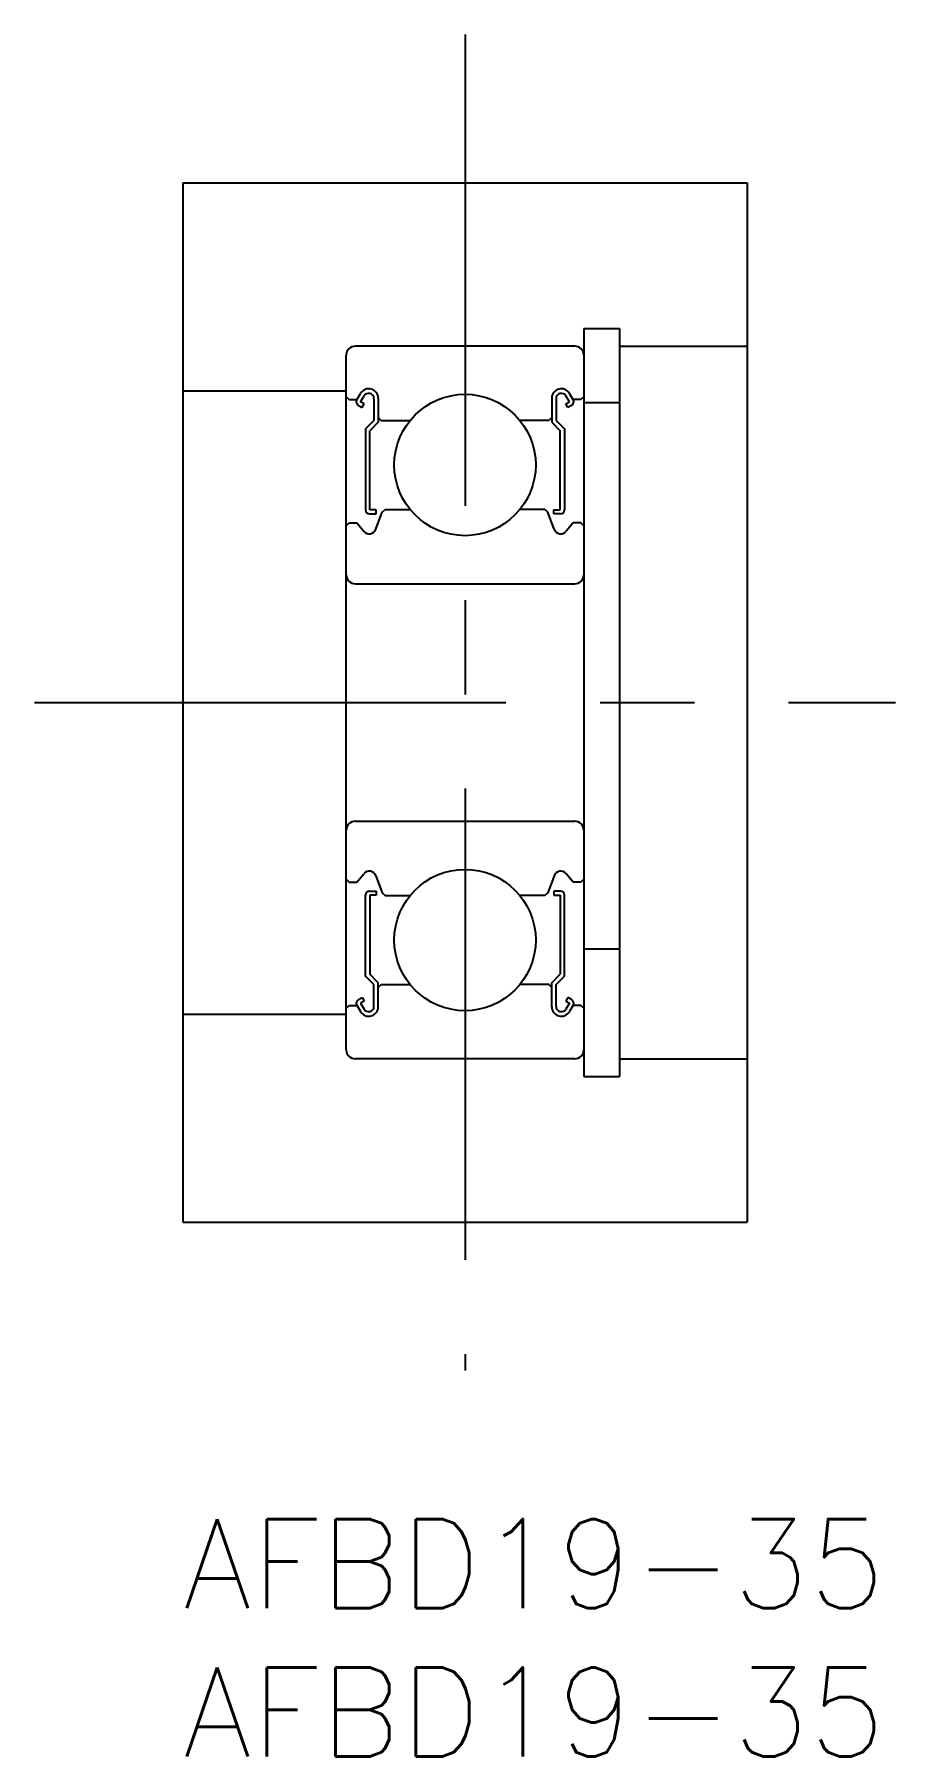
# Model space of a CAD drawing. Extents: x -5 to 24, y -8 to 50.
import ezdxf

# ---------------------------------------------------------------- set-up
doc = ezdxf.new("R2010")
doc.units = 0
doc.header["$LTSCALE"] = 0.5
doc.linetypes.add('CENTER', pattern=[50.8, 31.75, -6.35, 6.35, -6.35])
for name, color, linetype in [('MSM_CENTER', 1, 'CENTER'), ('MSM_CONTINUOUS', 7, 'CONTINUOUS'), ('MSM_PART_NUMBER', 7, 'CONTINUOUS')]:
    doc.layers.add(name, color=color, linetype=linetype)
doc.styles.get("Standard").update_dxf_attribs({"font": 'txt.shx', "height": 3, "bigfont": 'bigfont.shx'})

msp = doc.modelspace()

# ---------------------------------------------------------------- linework, layer by layer
at = {"layer": 'MSM_CENTER', "linetype": 'CENTER'}
for p, q in [((9.5, 50), (9.5, 5)), ((-5, 27.5), (24, 27.5))]:
    msp.add_line(p, q, dxfattribs=at)
at = {"layer": 'MSM_CONTINUOUS', "linetype": 'CONTINUOUS'}
for p, q in [((0, 45), (19, 45)), ((0, 45), (0, 10)), ((19, 45), (19, 10)), ((13.5, 40.1), (14.7, 40.1)), ((13.5, 40.1), (13.5, 14.9)), ((14.7, 40.1), (14.7, 14.9)), ((13.2, 39.5), (5.8, 39.5)), ((14.7, 39.5), (19, 39.5)), ((5.5, 15.8), (5.5, 39.2)), ((0, 38), (5.5, 38)), ((5.5, 37.8), (5.6, 37.7)), ((5.6, 37.7), (5.86, 37.7)), ((5.859, 37.698), (5.984, 37.91)), ((5.984, 37.628), (6.1, 37.824)), ((6.435, 37.732), (6.435, 37)), ((6.579, 37.747), (6.579, 36.94)), ((12.421, 37.747), (12.421, 36.94)), ((12.565, 37.732), (12.565, 37)), ((13.016, 37.628), (12.9, 37.824)), ((13.141, 37.698), (13.016, 37.91)), ((13.4, 37.7), (13.14, 37.7)), ((13.5, 37.8), (13.4, 37.7)), ((5.909, 37.505), (6.037, 37.431)), ((6.109, 37.556), (5.984, 37.628)), ((6.037, 37.431), (6.109, 37.556)), ((12.891, 37.556), (13.016, 37.628)), ((12.963, 37.431), (12.891, 37.556)), ((13.091, 37.505), (12.963, 37.431)), ((13.5, 37.6), (14.7, 37.6)), ((6.435, 37), (6.148, 36.712)), ((6.148, 36.712), (6.148, 33.99)), ((6.579, 36.94), (6.291, 36.653)), ((6.291, 33.994), (6.291, 36.653)), ((6.579, 37.1), (6.679, 37)), ((6.679, 37), (7.651, 37)), ((12.321, 37), (11.349, 37)), ((12.421, 37.1), (12.321, 37)), ((12.421, 36.94), (12.709, 36.653)), ((12.565, 37), (12.852, 36.712)), ((12.709, 33.994), (12.709, 36.653)), ((12.852, 36.712), (12.852, 33.99)), ((6.288, 33.85), (6.507, 33.85)), ((6.507, 33.994), (6.291, 33.994)), ((6.502, 33.338), (6.709, 33.906)), ((6.507, 33.85), (6.507, 33.994)), ((6.709, 33.906), (6.809, 34)), ((6.809, 34), (7.651, 34)), ((12.191, 34), (11.349, 34)), ((12.291, 33.906), (12.191, 34)), ((12.498, 33.338), (12.291, 33.906)), ((12.493, 33.994), (12.709, 33.994)), ((12.493, 33.85), (12.493, 33.994)), ((12.712, 33.85), (12.493, 33.85)), ((5.5, 33.45), (5.6, 33.55)), ((5.6, 33.55), (5.86, 33.55)), ((5.86, 33.55), (6.091, 33.268)), ((13.14, 33.55), (12.909, 33.268)), ((13.4, 33.55), (13.14, 33.55)), ((13.5, 33.45), (13.4, 33.55)), ((5.8, 31.5), (13.2, 31.5)), ((5.8, 23.5), (13.2, 23.5)), ((5.5, 21.55), (5.6, 21.45)), ((5.86, 21.45), (6.091, 21.732)), ((6.502, 21.662), (6.709, 21.094)), ((12.498, 21.662), (12.291, 21.094)), ((13.14, 21.45), (12.909, 21.732)), ((13.5, 21.55), (13.4, 21.45)), ((5.6, 21.45), (5.86, 21.45)), ((6.148, 18.288), (6.148, 21.01)), ((6.288, 21.15), (6.507, 21.15)), ((6.291, 21.006), (6.291, 18.347)), ((6.507, 21.006), (6.291, 21.006)), ((6.507, 21.15), (6.507, 21.006)), ((6.709, 21.094), (6.809, 21)), ((6.809, 21), (7.651, 21)), ((12.191, 21), (11.349, 21)), ((12.291, 21.094), (12.191, 21)), ((12.493, 21.15), (12.493, 21.006)), ((12.712, 21.15), (12.493, 21.15)), ((12.493, 21.006), (12.709, 21.006)), ((12.709, 21.006), (12.709, 18.347)), ((12.852, 18.288), (12.852, 21.01)), ((13.4, 21.45), (13.14, 21.45)), ((13.5, 19.2), (14.7, 19.2)), ((6.435, 18), (6.148, 18.288)), ((6.579, 18.06), (6.291, 18.347)), ((6.435, 17.268), (6.435, 18)), ((6.579, 17.253), (6.579, 18.06)), ((6.579, 17.9), (6.679, 18)), ((6.679, 18), (7.651, 18)), ((12.321, 18), (11.349, 18)), ((12.421, 17.9), (12.321, 18)), ((12.421, 18.06), (12.709, 18.347)), ((12.421, 17.253), (12.421, 18.06)), ((12.565, 18), (12.852, 18.288)), ((12.565, 17.268), (12.565, 18)), ((5.909, 17.495), (6.037, 17.569)), ((6.109, 17.444), (5.984, 17.372)), ((6.037, 17.569), (6.109, 17.444)), ((12.963, 17.569), (12.891, 17.444)), ((12.891, 17.444), (13.016, 17.372)), ((13.091, 17.495), (12.963, 17.569)), ((0, 17), (5.5, 17)), ((5.5, 17.2), (5.6, 17.3)), ((5.6, 17.3), (5.86, 17.3)), ((5.859, 17.302), (5.984, 17.09)), ((5.984, 17.372), (6.1, 17.176)), ((13.016, 17.372), (12.9, 17.176)), ((13.141, 17.302), (13.016, 17.09)), ((13.4, 17.3), (13.14, 17.3)), ((13.5, 17.2), (13.4, 17.3)), ((13.2, 15.5), (5.8, 15.5)), ((14.7, 15.5), (19, 15.5)), ((13.5, 14.9), (14.7, 14.9)), ((0, 10), (19, 10))]:
    msp.add_line(p, q, dxfattribs=at)
for centre in [(9.5, 35.5), (9.5, 19.5)]:
    msp.add_circle(centre, 2.381, dxfattribs=at)
for centre, radius, start, end in [((5.8, 39.2), 0.3, 90, 180), ((13.2, 39.2), 0.3, 0, 90), ((6.259, 37.747), 0.32, 0, 149.37895), ((6.255, 37.732), 0.18, 0, 149.38187), ((12.741, 37.747), 0.32, 30.62105, 180), ((12.745, 37.732), 0.18, 30.61813, 180), ((5.979, 37.627), 0.14, 149.37895, 240.00324), ((13.021, 37.627), 0.14, 299.99676, 30.62105), ((6.288, 33.99), 0.14, 180, 270), ((12.712, 33.99), 0.14, 270, 360), ((6.276, 33.42), 0.24, 219.27651, 339.99971), ((12.724, 33.42), 0.24, 200.00029, 320.72349), ((5.8, 31.8), 0.3, 180, 270), ((13.2, 31.8), 0.3, 270, 0), ((5.8, 23.2), 0.3, 90, 180), ((13.2, 23.2), 0.3, 0, 90), ((6.276, 21.58), 0.24, 20.00029, 140.72349), ((12.724, 21.58), 0.24, 39.27651, 159.99971), ((6.288, 21.01), 0.14, 90, 180), ((12.712, 21.01), 0.14, 0, 90), ((5.979, 17.373), 0.14, 119.99676, 210.62105), ((13.021, 17.373), 0.14, 329.37895, 60.00324), ((6.259, 17.253), 0.32, 210.62105, 0), ((6.255, 17.268), 0.18, 210.61813, 0), ((12.741, 17.253), 0.32, 180, 329.37895), ((12.745, 17.268), 0.18, 180, 329.38187), ((5.8, 15.8), 0.3, 180, 270), ((13.2, 15.8), 0.3, 270, 0)]:
    msp.add_arc(centre, radius, start, end, dxfattribs=at)

# ---------------------------------------------------------------- texts
at = {"layer": 'MSM_PART_NUMBER'}
for p in [(0, -3), (0, -8)]:
    msp.add_text('AFBD19-35', height=3, dxfattribs=at).set_placement(p)

doc.saveas('drawing.dxf')
